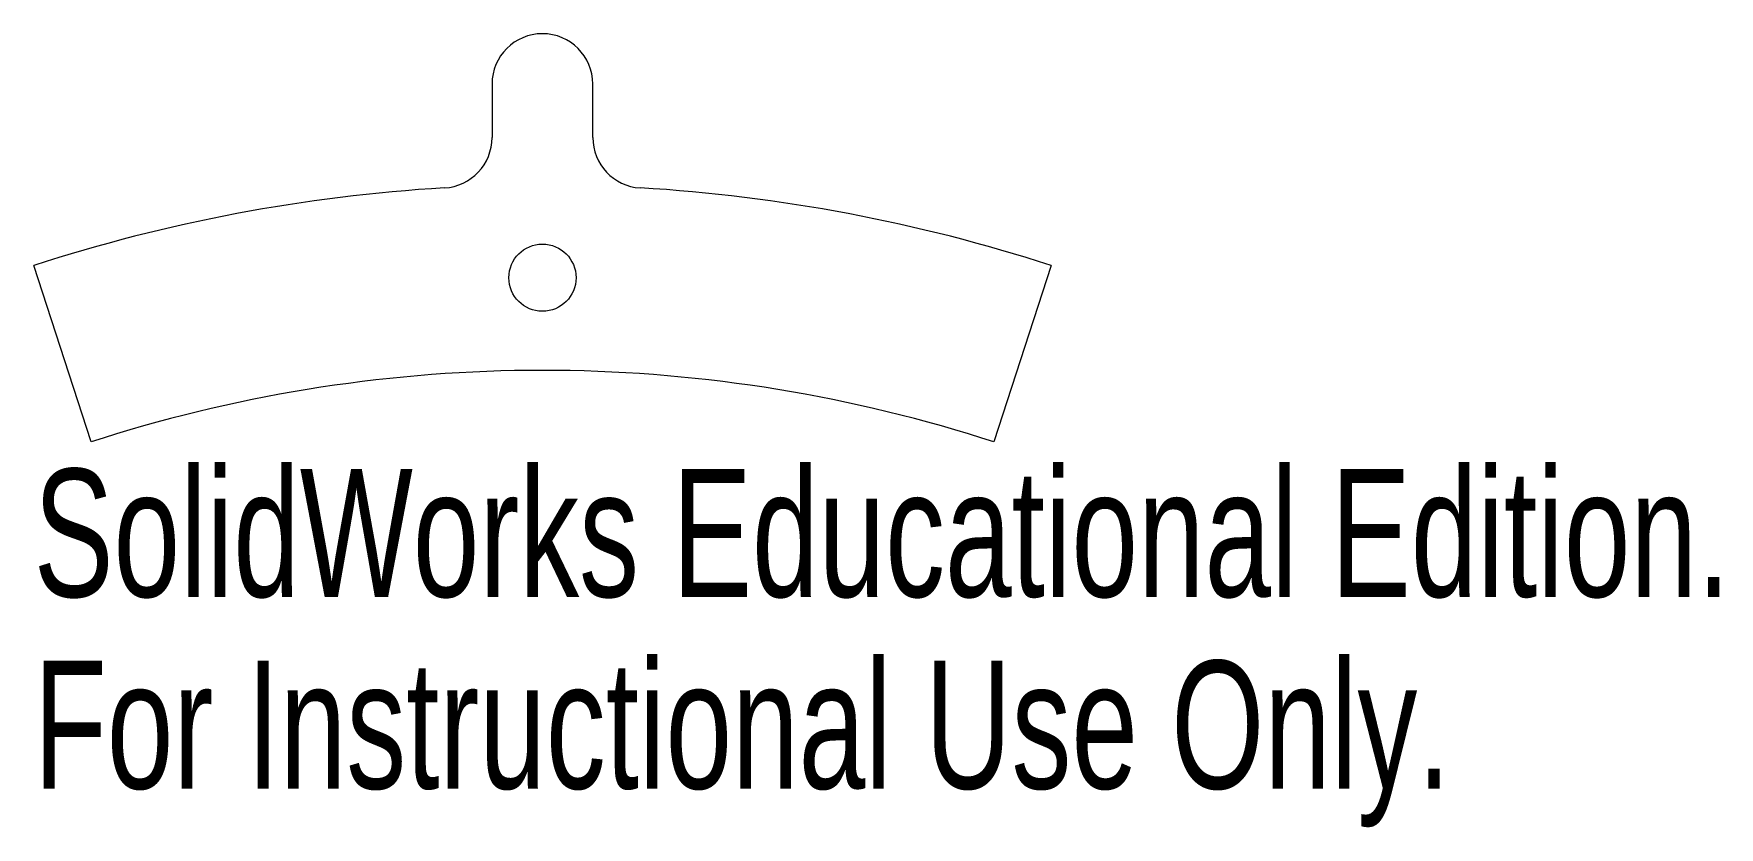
# Model space of a CAD drawing. Header units: inches. Extents: x -0.76 to 1.75, y 1.49 to 2.68.
import ezdxf

# ---------------------------------------------------------------- set-up
doc = ezdxf.new("R2010")
doc.units = ezdxf.units.IN
doc.header["$MEASUREMENT"] = 0
doc.styles.add('SLDTEXTSTYLE0', font='TXT', dxfattribs={"width": 0.7})

msp = doc.modelspace()

# ---------------------------------------------------------------- linework, layer by layer
at = {"color": 7, "linetype": 'Continuous', "lineweight": 15}
for p, q in [((-0.075, 2.6), (-0.075, 2.5205)), ((0.075, 2.5205), (0.075, 2.6)), ((-0.6718, 2.0677), (-0.7571, 2.3301)), ((0.7571, 2.3301), (0.6718, 2.0677)), ((-0.6539, 2.0734), (-0.6718, 2.0677)), ((0.6718, 2.0677), (0.6539, 2.0734))]:
    msp.add_line(p, q, dxfattribs=at)
msp.add_circle((0, 2.312), 0.05, dxfattribs=at)
for centre, radius, start, end in [((0, 2.6), 0.075, 0, 180), ((-0.15, 2.5205), 0.075, 273.4057, 0), ((0.15, 2.5205), 0.075, 180, 266.5943), ((0, 0), 2.45, 93.4057, 108), ((0, 0), 2.45, 72, 86.5943), ((0, 0), 2.1741, 72.4972, 107.5028)]:
    msp.add_arc(centre, radius, start, end, dxfattribs=at)

# ---------------------------------------------------------------- texts
at = {"color": 7, "linetype": 'Continuous', "char_height": 0.1903, "attachment_point": 1, "style": 'SLDTEXTSTYLE0'}
for s, insert in [('SolidWorks Educational Edition.', (-0.7571, 2.0275)), ('For Instructional Use Only.', (-0.7571, 1.7421))]:
    msp.add_mtext(s, dxfattribs=dict(at, insert=insert))

doc.saveas('drawing.dxf')
